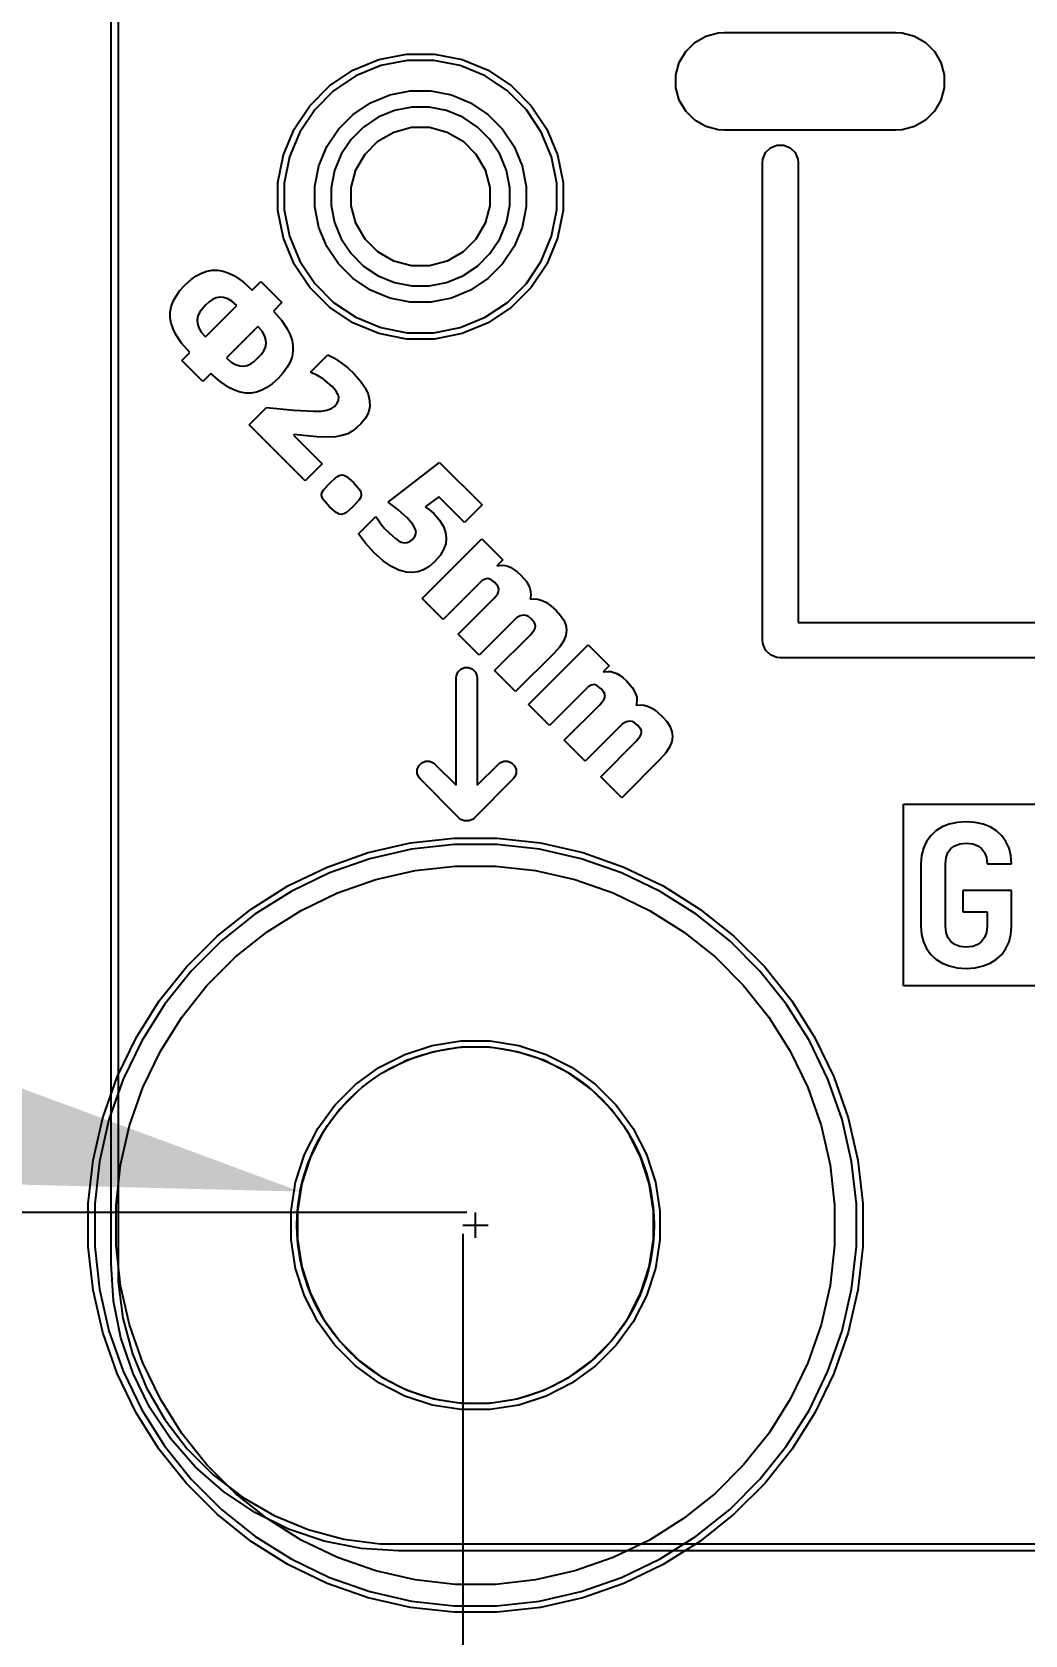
# Model space of a CAD drawing. Extents: x 76 to 193, y -170 to -23.
# Drawn here: x 131.37 to 138.48, y -160.9 to -149.43 of the extents above; entities that cross this region are included whole.
import ezdxf

# ---------------------------------------------------------------- set-up
doc = ezdxf.new("R2010")
doc.units = 0
doc.layers.get('0').update_dxf_attribs({"linetype": 'CONTINUOUS'})
doc.layers.get('Defpoints').update_dxf_attribs({"linetype": 'CONTINUOUS'})
doc.layers.add('BLACK', color=7, linetype='CONTINUOUS')
doc.dimstyles.get("Standard").update_dxf_attribs({"dimtxt": 3, "dimasz": 3, "dimexe": 0.18, "dimexo": 0.0625, "dimgap": 0.09, "dimtad": 0, "dimtih": 1, "dimtoh": 1, "dimzin": 0, "dimdsep": 46, "dimtxsty": 'Standard', "dimcen": 0.09, "dimclrd": 3, "dimclre": 3, "dimclrt": 3, "dimadec": 0, "dimazin": 0, "dimtfac": 1, "dimtofl": 0, "dimtmove": 0, "dimatfit": 3, "dimfxl": 1, "dimtolj": 1, "dimtzin": 0, "dimarcsym": 0})

# ---------------------------------------------------------------- blocks, each defined once
blk = doc.blocks.new('*D13')
at = {"color": 3, "linetype": 'Continuous', "lineweight": -2, "transparency": 16777216}
for p, q in [((127.401, -156.596), (130.347, -157.161)), ((134.458, -157.968), (134.638, -157.968)), ((134.548, -158.058), (134.548, -157.878))]:
    blk.add_line(p, q, dxfattribs=at)
at = {"color": 3, "linetype": 'Continuous', "transparency": 16777216}
blk.add_solid([(130.442, -156.67), (130.253, -157.652), (133.293, -157.727)], dxfattribs=at)
at = {"layer": 'Defpoints', "color": 0, "linetype": 'Continuous', "transparency": 16777216}
for p in [(133.293, -157.727), (135.803, -158.209)]:
    blk.add_point(p, dxfattribs=at)
at = {"color": 3, "linetype": 'Continuous', "transparency": 16777216, "insert": (121.311, -156.596), "char_height": 3, "attachment_point": 5}
blk.add_mtext('\\A1;∅2.55', dxfattribs=at)
blk = doc.blocks.new('*D14')
at = {"color": 3, "linetype": 'Continuous', "lineweight": -2, "transparency": 16777216}
for p, q in [((162.31, -157.94), (162.31, -168.165)), ((134.458, -158.03), (134.458, -168.165)), ((137.458, -167.985), (142.294, -167.985)), ((159.31, -167.985), (154.474, -167.985))]:
    blk.add_line(p, q, dxfattribs=at)
at = {"color": 3, "linetype": 'Continuous', "transparency": 16777216}
for points in [[(137.458, -167.485), (137.458, -168.485), (134.458, -167.985)], [(159.31, -167.485), (159.31, -168.485), (162.31, -167.985)]]:
    blk.add_solid(points, dxfattribs=at)
at = {"layer": 'Defpoints', "color": 0, "linetype": 'Continuous', "transparency": 16777216}
for p in [(134.458, -157.968), (162.31, -157.878), (162.31, -167.985)]:
    blk.add_point(p, dxfattribs=at)
at = {"color": 3, "linetype": 'Continuous', "transparency": 16777216, "insert": (148.384, -167.985), "char_height": 3, "attachment_point": 5}
blk.add_mtext('\\A1;27.85', dxfattribs=at)
blk = doc.blocks.new('*D15')
at = {"color": 3, "linetype": 'Continuous', "lineweight": -2, "transparency": 16777216}
for p, q in [((134.414, -52.406), (82.008, -52.406)), ((82.188, -55.406), (82.188, -103.552)), ((82.188, -154.878), (82.188, -106.732)), ((134.486, -157.878), (82.008, -157.878))]:
    blk.add_line(p, q, dxfattribs=at)
at = {"color": 3, "linetype": 'Continuous', "transparency": 16777216}
for points in [[(81.688, -55.406), (82.688, -55.406), (82.188, -52.406)], [(81.688, -154.878), (82.688, -154.878), (82.188, -157.878)]]:
    blk.add_solid(points, dxfattribs=at)
at = {"layer": 'Defpoints', "color": 0, "linetype": 'Continuous', "transparency": 16777216}
for p in [(82.188, -52.406), (134.476, -52.406), (134.548, -157.878)]:
    blk.add_point(p, dxfattribs=at)
at = {"color": 3, "linetype": 'Continuous', "transparency": 16777216, "insert": (82.188, -105.142), "char_height": 3, "attachment_point": 5}
blk.add_mtext('\\A1;105.47', dxfattribs=at)

msp = doc.modelspace()

# ---------------------------------------------------------------- linework, layer by layer
at = {"linetype": 'Continuous'}
msp.add_circle((134.548001, -157.96797), 1.277437, dxfattribs=at)
at = {"layer": 'BLACK', "linetype": 'Continuous'}
for p, q in [((131.9407, -158.241999), (131.9407, -51.77095)), ((131.9907, -51.77095), (131.9907, -158.241999)), ((136.116433, -149.502896), (136.195561, -149.457212)), ((136.116433, -149.502896), (136.195561, -149.457212)), ((136.195561, -149.457212), (136.283816, -149.433564)), ((136.195561, -149.457212), (136.283816, -149.433564)), ((136.283816, -149.433564), (136.3295, -149.43057)), ((136.283816, -149.433564), (136.3295, -149.43057)), ((136.3295, -149.43057), (137.5545, -149.43057)), ((136.3295, -149.43057), (137.5545, -149.43057)), ((137.5545, -149.43057), (137.600184, -149.433564)), ((137.5545, -149.43057), (137.600184, -149.433564)), ((137.600184, -149.433564), (137.688439, -149.457212)), ((137.600184, -149.433564), (137.688439, -149.457212)), ((137.688439, -149.457212), (137.767567, -149.502896)), ((137.688439, -149.457212), (137.767567, -149.502896)), ((133.856958, -149.624706), (134.054032, -149.585506)), ((134.054032, -149.585506), (134.254968, -149.585506)), ((134.254968, -149.585506), (134.452042, -149.624706)), ((136.006142, -149.646631), (136.051826, -149.567503)), ((136.006142, -149.646631), (136.051826, -149.567503)), ((136.051826, -149.567503), (136.116433, -149.502896)), ((136.051826, -149.567503), (136.116433, -149.502896)), ((137.767567, -149.502896), (137.832174, -149.567503)), ((137.767567, -149.502896), (137.832174, -149.567503)), ((137.832174, -149.567503), (137.877858, -149.646631)), ((137.832174, -149.567503), (137.877858, -149.646631)), ((133.504247, -149.813234), (133.671318, -149.701601)), ((133.671318, -149.701601), (133.856958, -149.624706)), ((133.870103, -149.668038), (133.692664, -149.741536)), ((134.058471, -149.63057), (133.870103, -149.668038)), ((134.250529, -149.63057), (134.058471, -149.63057)), ((134.438897, -149.668038), (134.250529, -149.63057)), ((134.616336, -149.741536), (134.438897, -149.668038)), ((134.452042, -149.624706), (134.637682, -149.701601)), ((134.637682, -149.701601), (134.804753, -149.813234)), ((135.982494, -149.734886), (136.006142, -149.646631)), ((135.982494, -149.734886), (136.006142, -149.646631)), ((137.877858, -149.646631), (137.901506, -149.734886)), ((137.877858, -149.646631), (137.901506, -149.734886)), ((133.362164, -149.955317), (133.504247, -149.813234)), ((133.692664, -149.741536), (133.532973, -149.848238)), ((134.776027, -149.848238), (134.616336, -149.741536)), ((134.804753, -149.813234), (134.946836, -149.955317)), ((135.982494, -149.826254), (135.982494, -149.734886)), ((135.982494, -149.826254), (135.982494, -149.734886)), ((136.006142, -149.914509), (135.982494, -149.826254)), ((136.006142, -149.914509), (135.982494, -149.826254)), ((137.901506, -149.826254), (137.877858, -149.914509)), ((137.901506, -149.826254), (137.877858, -149.914509)), ((137.901506, -149.734886), (137.901506, -149.826254)), ((137.901506, -149.734886), (137.901506, -149.826254)), ((133.532973, -149.848238), (133.397168, -149.984043)), ((133.672361, -150.018082), (133.796238, -149.93531)), ((133.796238, -149.93531), (133.933884, -149.878295)), ((133.933884, -149.878295), (134.080007, -149.84923)), ((134.080007, -149.84923), (134.228993, -149.84923)), ((134.228993, -149.84923), (134.375116, -149.878295)), ((134.375116, -149.878295), (134.512762, -149.93531)), ((134.512762, -149.93531), (134.636639, -150.018082)), ((134.911832, -149.984043), (134.776027, -149.848238)), ((136.051826, -149.993637), (136.006142, -149.914509)), ((136.051826, -149.993637), (136.006142, -149.914509)), ((137.877858, -149.914509), (137.832174, -149.993637)), ((137.877858, -149.914509), (137.832174, -149.993637)), ((133.250531, -150.122388), (133.362164, -149.955317)), ((133.397168, -149.984043), (133.290466, -150.143734)), ((133.567012, -150.123431), (133.672361, -150.018082)), ((133.851346, -150.038409), (133.746524, -150.108449)), ((133.967819, -149.990165), (133.851346, -150.038409)), ((134.091465, -149.96557), (133.967819, -149.990165)), ((134.217535, -149.96557), (134.091465, -149.96557)), ((134.341181, -149.990165), (134.217535, -149.96557)), ((134.457654, -150.038409), (134.341181, -149.990165)), ((134.562476, -150.108449), (134.457654, -150.038409)), ((134.636639, -150.018082), (134.741988, -150.123431)), ((135.018534, -150.143734), (134.911832, -149.984043)), ((134.946836, -149.955317), (135.058469, -150.122388)), ((136.116433, -150.058244), (136.051826, -149.993637)), ((136.116433, -150.058244), (136.051826, -149.993637)), ((136.195561, -150.103928), (136.116433, -150.058244)), ((136.195561, -150.103928), (136.116433, -150.058244)), ((137.767567, -150.058244), (137.688439, -150.103928)), ((137.767567, -150.058244), (137.688439, -150.103928)), ((137.832174, -149.993637), (137.767567, -150.058244)), ((137.832174, -149.993637), (137.767567, -150.058244)), ((133.173636, -150.308028), (133.250531, -150.122388)), ((133.290466, -150.143734), (133.216968, -150.321173)), ((133.48424, -150.247308), (133.567012, -150.123431)), ((133.746524, -150.108449), (133.657379, -150.197594)), ((133.850119, -150.208893), (133.963158, -150.14363)), ((133.963158, -150.14363), (134.089237, -150.109848)), ((134.089237, -150.109848), (134.219763, -150.109848)), ((134.219763, -150.109848), (134.345842, -150.14363)), ((134.345842, -150.14363), (134.458881, -150.208893)), ((134.651621, -150.197594), (134.562476, -150.108449)), ((134.741988, -150.123431), (134.82476, -150.247308)), ((135.092032, -150.321173), (135.018534, -150.143734)), ((135.058469, -150.122388), (135.135364, -150.308028)), ((136.283816, -150.127576), (136.195561, -150.103928)), ((136.283816, -150.127576), (136.195561, -150.103928)), ((136.3295, -150.13057), (136.283816, -150.127576)), ((136.3295, -150.13057), (136.283816, -150.127576)), ((137.5545, -150.13057), (136.3295, -150.13057)), ((137.5545, -150.13057), (136.3295, -150.13057)), ((137.600184, -150.127576), (137.5545, -150.13057)), ((137.600184, -150.127576), (137.5545, -150.13057)), ((137.688439, -150.103928), (137.600184, -150.127576)), ((137.688439, -150.103928), (137.600184, -150.127576)), ((133.427225, -150.384954), (133.48424, -150.247308)), ((133.657379, -150.197594), (133.587339, -150.302416)), ((133.757823, -150.301189), (133.850119, -150.208893)), ((134.458881, -150.208893), (134.551177, -150.301189)), ((134.721661, -150.302416), (134.651621, -150.197594)), ((134.82476, -150.247308), (134.881775, -150.384954)), ((136.623903, -150.291013), (136.658943, -150.255973)), ((136.658943, -150.255973), (136.704724, -150.23701)), ((136.704724, -150.23701), (136.754276, -150.23701)), ((136.754276, -150.23701), (136.800057, -150.255973)), ((136.800057, -150.255973), (136.835097, -150.291013)), ((133.134436, -150.505102), (133.173636, -150.308028)), ((133.216968, -150.321173), (133.1795, -150.509541)), ((133.39816, -150.531077), (133.427225, -150.384954)), ((133.587339, -150.302416), (133.539095, -150.418889)), ((133.69256, -150.414228), (133.757823, -150.301189)), ((134.551177, -150.301189), (134.61644, -150.414228)), ((134.769905, -150.418889), (134.721661, -150.302416)), ((134.881775, -150.384954), (134.91084, -150.531077)), ((135.1295, -150.509541), (135.092032, -150.321173)), ((135.135364, -150.308028), (135.174564, -150.505102)), ((136.6025, -150.36157), (136.60494, -150.336794)), ((136.6025, -153.78057), (136.6025, -150.36157)), ((136.60494, -150.336794), (136.623903, -150.291013)), ((136.835097, -150.291013), (136.85406, -150.336794)), ((136.85406, -150.336794), (136.8565, -150.36157)), ((136.8565, -150.36157), (136.8565, -153.65357)), ((133.134436, -150.509541), (133.134436, -150.505102)), ((133.134436, -150.706038), (133.134436, -150.509541)), ((133.1795, -150.509541), (133.1795, -150.701599)), ((133.539095, -150.418889), (133.5145, -150.542535)), ((133.658778, -150.540307), (133.69256, -150.414228)), ((134.61644, -150.414228), (134.650222, -150.540307)), ((134.7945, -150.542535), (134.769905, -150.418889)), ((135.1295, -150.701599), (135.1295, -150.509541)), ((135.174564, -150.505102), (135.174564, -150.706038)), ((133.39816, -150.542535), (133.39816, -150.531077)), ((133.39816, -150.680063), (133.39816, -150.542535)), ((133.5145, -150.542535), (133.5145, -150.668605)), ((133.658778, -150.670833), (133.658778, -150.540307)), ((134.650222, -150.540307), (134.650222, -150.670833)), ((134.7945, -150.668605), (134.7945, -150.542535)), ((134.91084, -150.531077), (134.91084, -150.680063)), ((133.173636, -150.903112), (133.134436, -150.706038)), ((133.1795, -150.701599), (133.216968, -150.889967)), ((133.427225, -150.826186), (133.39816, -150.680063)), ((133.5145, -150.668605), (133.539095, -150.792251)), ((133.69256, -150.796912), (133.658778, -150.670833)), ((134.650222, -150.670833), (134.61644, -150.796912)), ((134.769905, -150.792251), (134.7945, -150.668605)), ((134.91084, -150.680063), (134.881775, -150.826186)), ((135.092032, -150.889967), (135.1295, -150.701599)), ((135.174564, -150.706038), (135.135364, -150.903112)), ((133.48424, -150.963832), (133.427225, -150.826186)), ((133.539095, -150.792251), (133.587339, -150.908724)), ((133.757823, -150.909951), (133.69256, -150.796912)), ((134.61644, -150.796912), (134.551177, -150.909951)), ((134.721661, -150.908724), (134.769905, -150.792251)), ((134.881775, -150.826186), (134.82476, -150.963832)), ((133.250531, -151.088752), (133.173636, -150.903112)), ((133.216968, -150.889967), (133.290466, -151.067406)), ((133.567012, -151.087709), (133.48424, -150.963832)), ((133.587339, -150.908724), (133.657379, -151.013546)), ((133.850119, -151.002247), (133.757823, -150.909951)), ((134.551177, -150.909951), (134.458881, -151.002247)), ((134.651621, -151.013546), (134.721661, -150.908724)), ((134.82476, -150.963832), (134.741988, -151.087709)), ((135.018534, -151.067406), (135.092032, -150.889967)), ((135.135364, -150.903112), (135.058469, -151.088752)), ((133.362164, -151.255823), (133.250531, -151.088752)), ((133.290466, -151.067406), (133.397168, -151.227097)), ((133.672361, -151.193058), (133.567012, -151.087709)), ((133.657379, -151.013546), (133.746524, -151.102691)), ((133.963158, -151.06751), (133.850119, -151.002247)), ((134.089237, -151.101292), (133.963158, -151.06751)), ((134.345842, -151.06751), (134.219763, -151.101292)), ((134.458881, -151.002247), (134.345842, -151.06751)), ((134.562476, -151.102691), (134.651621, -151.013546)), ((134.741988, -151.087709), (134.636639, -151.193058)), ((134.911832, -151.227097), (135.018534, -151.067406)), ((135.058469, -151.088752), (134.946836, -151.255823)), ((132.47069, -151.237434), (132.511683, -151.200402)), ((132.511683, -151.200402), (132.550315, -151.172865)), ((132.550315, -151.172865), (132.586956, -151.153499)), ((132.586956, -151.153499), (132.625895, -151.139954)), ((132.625895, -151.139954), (132.664527, -151.133301)), ((132.664527, -151.133301), (132.70336, -151.133258)), ((132.70336, -151.133258), (132.741815, -151.139645)), ((132.741815, -151.139645), (132.781846, -151.152827)), ((132.781846, -151.152827), (132.823943, -151.173567)), ((132.823943, -151.173567), (132.884318, -151.214717)), ((133.796238, -151.27583), (133.672361, -151.193058)), ((133.746524, -151.102691), (133.851346, -151.172731)), ((133.851346, -151.172731), (133.967819, -151.220975)), ((134.219763, -151.101292), (134.089237, -151.101292)), ((134.341181, -151.220975), (134.457654, -151.172731)), ((134.457654, -151.172731), (134.562476, -151.102691)), ((134.636639, -151.193058), (134.512762, -151.27583)), ((132.385132, -151.355323), (132.405016, -151.318158)), ((132.405016, -151.318158), (132.433098, -151.278983)), ((132.433098, -151.278983), (132.47069, -151.237434)), ((132.884318, -151.214717), (132.95102, -151.274393)), ((132.95102, -151.274393), (133.012918, -151.212495)), ((133.012918, -151.212495), (133.163241, -151.362818)), ((133.504247, -151.397906), (133.362164, -151.255823)), ((133.397168, -151.227097), (133.532973, -151.362902)), ((133.933884, -151.332845), (133.796238, -151.27583)), ((133.967819, -151.220975), (134.091465, -151.24557)), ((134.091465, -151.24557), (134.217535, -151.24557)), ((134.217535, -151.24557), (134.341181, -151.220975)), ((134.512762, -151.27583), (134.375116, -151.332845)), ((134.776027, -151.362902), (134.911832, -151.227097)), ((134.946836, -151.255823), (134.804753, -151.397906)), ((132.364096, -151.472521), (132.364218, -151.433706)), ((132.364218, -151.433706), (132.371113, -151.394817)), ((132.371113, -151.394817), (132.385132, -151.355323)), ((132.591985, -151.410463), (132.573899, -151.435493)), ((132.617007, -151.382921), (132.591985, -151.410463)), ((132.615003, -151.610409), (132.840488, -151.384924)), ((132.64226, -151.360149), (132.617007, -151.382921)), ((132.666332, -151.343061), (132.64226, -151.360149)), ((132.691819, -151.331129), (132.666332, -151.343061)), ((132.717971, -151.326101), (132.691819, -151.331129)), ((132.745051, -151.327903), (132.717971, -151.326101)), ((132.775343, -151.337327), (132.745051, -151.327903)), ((132.805172, -151.354463), (132.775343, -151.337327)), ((132.840488, -151.384924), (132.805172, -151.354463)), ((133.163241, -151.362818), (133.101343, -151.424716)), ((133.101343, -151.424716), (133.160397, -151.49099)), ((133.671318, -151.509539), (133.504247, -151.397906)), ((133.532973, -151.362902), (133.692664, -151.469604)), ((134.080007, -151.36191), (133.933884, -151.332845)), ((134.228993, -151.36191), (134.080007, -151.36191)), ((134.375116, -151.332845), (134.228993, -151.36191)), ((134.616336, -151.469604), (134.776027, -151.362902)), ((134.804753, -151.397906), (134.637682, -151.509539)), ((132.366637, -151.487892), (132.364096, -151.472521)), ((132.370454, -151.510979), (132.366637, -151.487892)), ((132.383511, -151.551138), (132.370454, -151.510979)), ((132.561356, -151.46167), (132.55618, -151.487892)), ((132.55618, -151.487892), (132.557973, -151.514978)), ((132.557973, -151.514978), (132.567371, -151.545299)), ((132.573899, -151.435493), (132.561356, -151.46167)), ((132.567371, -151.545299), (132.584531, -151.5751)), ((132.990811, -151.535248), (132.765327, -151.760732)), ((133.021, -151.570043), (132.990811, -151.535248)), ((133.160397, -151.49099), (133.201305, -151.551758)), ((133.856958, -151.586434), (133.671318, -151.509539)), ((133.692664, -151.469604), (133.870103, -151.543102)), ((133.870103, -151.543102), (134.058471, -151.58057)), ((134.250529, -151.58057), (134.438897, -151.543102)), ((134.438897, -151.543102), (134.616336, -151.469604)), ((134.637682, -151.509539), (134.452042, -151.586434)), ((132.404026, -151.593484), (132.383511, -151.551138)), ((132.444914, -151.654158), (132.404026, -151.593484)), ((132.504472, -151.720941), (132.444914, -151.654158)), ((132.584531, -151.5751), (132.615003, -151.610409)), ((133.038789, -151.600012), (133.021, -151.570043)), ((133.048817, -151.630493), (133.038789, -151.600012)), ((133.045099, -151.683353), (133.050533, -151.657351)), ((133.050533, -151.657351), (133.048817, -151.630493)), ((133.201305, -151.551758), (133.22197, -151.594199)), ((133.22197, -151.594199), (133.235243, -151.63457)), ((133.235243, -151.63457), (133.241856, -151.673343)), ((134.054032, -151.625634), (133.856958, -151.586434)), ((134.254968, -151.625634), (134.054032, -151.625634)), ((134.058471, -151.58057), (134.250529, -151.58057)), ((134.452042, -151.586434), (134.254968, -151.625634)), ((132.446995, -151.778417), (132.46468, -151.760732)), ((132.597318, -151.92874), (132.446995, -151.778417)), ((132.46468, -151.760732), (132.504472, -151.720941)), ((132.765327, -151.760732), (132.800198, -151.790797)), ((132.96383, -151.785213), (132.989222, -151.762321)), ((132.989222, -151.762321), (133.014273, -151.734734)), ((133.014273, -151.734734), (133.032399, -151.709611)), ((133.032399, -151.709611), (133.045099, -151.683353)), ((133.235128, -151.751427), (133.220993, -151.790714)), ((133.241976, -151.712489), (133.235128, -151.751427)), ((133.241856, -151.673343), (133.241976, -151.712489)), ((133.368104, -151.861489), (133.491658, -151.737935)), ((133.491658, -151.737935), (133.537971, -151.762265)), ((133.537971, -151.762265), (133.586957, -151.794893)), ((132.654795, -151.871264), (132.597318, -151.92874)), ((132.721062, -151.930328), (132.654795, -151.871264)), ((132.800198, -151.790797), (132.830471, -151.80833)), ((132.830471, -151.80833), (132.861289, -151.818056)), ((132.861289, -151.818056), (132.888189, -151.819694)), ((132.888189, -151.819694), (132.914146, -151.814393)), ((132.914146, -151.814393), (132.939656, -151.802354)), ((132.939656, -151.802354), (132.96383, -151.785213)), ((133.172751, -151.86672), (133.135124, -151.908223)), ((133.200941, -151.827671), (133.172751, -151.86672)), ((133.220993, -151.790714), (133.200941, -151.827671)), ((133.418008, -151.886594), (133.368104, -151.861489)), ((133.457289, -151.91109), (133.418008, -151.886594)), ((133.586957, -151.794893), (133.634038, -151.832408)), ((133.634038, -151.832408), (133.678975, -151.874131)), ((133.678975, -151.874131), (133.72561, -151.926579)), ((132.781803, -151.971261), (132.721062, -151.930328)), ((132.824263, -151.991912), (132.781803, -151.971261)), ((132.864635, -152.005185), (132.824263, -151.991912)), ((132.903388, -152.011812), (132.864635, -152.005185)), ((132.981117, -152.005558), (132.942561, -152.012047)), ((133.019584, -151.992123), (132.981117, -152.005558)), ((133.055759, -151.972825), (133.019584, -151.992123)), ((133.094143, -151.945313), (133.055759, -151.972825)), ((133.135124, -151.908223), (133.094143, -151.945313)), ((133.492465, -151.937878), (133.457289, -151.91109)), ((133.521916, -151.964663), (133.492465, -151.937878)), ((133.551551, -151.998564), (133.521916, -151.964663)), ((133.566374, -152.02395), (133.551551, -151.998564)), ((133.72561, -151.926579), (133.75825, -151.975313)), ((133.75825, -151.975313), (133.779141, -152.021017)), ((132.942561, -152.012047), (132.903388, -152.011812)), ((132.928913, -152.24044), (133.053123, -152.11623)), ((133.053123, -152.11623), (133.24683, -152.13426)), ((133.483748, -152.134571), (133.517335, -152.123002)), ((133.517335, -152.123002), (133.539532, -152.107318)), ((133.539532, -152.107318), (133.558981, -152.083639)), ((133.558981, -152.083639), (133.568797, -152.062592)), ((133.571137, -152.043175), (133.566374, -152.02395)), ((133.568797, -152.062592), (133.571137, -152.043175)), ((133.779141, -152.021017), (133.789955, -152.064487)), ((133.791203, -152.109295), (133.781765, -152.151499)), ((133.789955, -152.064487), (133.791203, -152.109295)), ((133.24683, -152.13426), (133.388276, -152.141963)), ((133.388276, -152.141963), (133.444217, -152.140342)), ((133.444217, -152.140342), (133.483748, -152.134571)), ((133.728092, -152.232668), (133.696578, -152.261695)), ((133.761259, -152.192324), (133.728092, -152.232668)), ((133.781765, -152.151499), (133.761259, -152.192324)), ((133.329038, -152.640565), (132.928913, -152.24044)), ((133.249835, -152.308175), (133.245103, -152.312907)), ((133.245103, -152.312907), (133.450899, -152.518703)), ((133.318054, -152.316085), (133.249835, -152.308175)), ((133.413118, -152.32519), (133.318054, -152.316085)), ((133.482608, -152.327553), (133.413118, -152.32519)), ((133.545355, -152.324261), (133.482608, -152.327553)), ((133.592069, -152.316396), (133.545355, -152.324261)), ((133.633643, -152.302701), (133.592069, -152.316396)), ((133.666574, -152.284652), (133.633643, -152.302701)), ((133.696578, -152.261695), (133.666574, -152.284652)), ((133.450899, -152.518703), (133.329038, -152.640565)), ((133.923975, -152.793444), (134.290491, -152.507754)), ((134.290491, -152.507754), (134.594868, -152.81213)), ((133.462402, -152.702359), (133.504922, -152.655901)), ((133.504922, -152.655901), (133.551794, -152.612966)), ((133.551794, -152.612966), (133.571261, -152.601087)), ((133.571261, -152.601087), (133.58827, -152.597008)), ((133.58827, -152.597008), (133.605568, -152.599531)), ((133.605568, -152.599531), (133.62585, -152.609927)), ((133.62585, -152.609927), (133.675141, -152.652861)), ((133.675141, -152.652861), (133.71773, -152.701806)), ((133.446858, -152.73842), (133.450867, -152.721446)), ((133.449405, -152.755688), (133.446858, -152.73842)), ((133.459811, -152.775966), (133.449405, -152.755688)), ((133.450867, -152.721446), (133.462402, -152.702359)), ((133.502711, -152.825291), (133.459811, -152.775966)), ((133.71545, -152.776622), (133.67293, -152.823909)), ((133.72693, -152.756827), (133.71545, -152.776622)), ((133.71773, -152.701806), (133.727899, -152.721788)), ((133.730648, -152.739387), (133.72693, -152.756827)), ((133.727899, -152.721788), (133.730648, -152.739387)), ((133.993265, -152.846223), (133.923975, -152.793444)), ((134.285828, -152.755103), (134.188837, -152.825152)), ((134.468862, -152.938137), (134.285828, -152.755103)), ((133.55169, -152.867845), (133.502711, -152.825291)), ((133.571668, -152.878026), (133.55169, -152.867845)), ((133.589237, -152.880798), (133.571668, -152.878026)), ((133.606642, -152.877152), (133.589237, -152.880798)), ((133.626058, -152.866015), (133.606642, -152.877152)), ((133.67293, -152.823909), (133.626058, -152.866015)), ((133.709647, -153.020414), (133.835722, -152.894338)), ((133.835722, -152.894338), (133.856378, -152.926807)), ((134.05872, -152.904563), (133.993265, -152.846223)), ((134.099897, -152.952303), (134.05872, -152.904563)), ((134.188837, -152.825152), (134.219682, -152.847362)), ((134.219682, -152.847362), (134.249007, -152.87427)), ((134.249007, -152.87427), (134.291093, -152.922656)), ((134.291093, -152.922656), (134.318553, -152.967406)), ((134.594868, -152.81213), (134.468862, -152.938137)), ((133.759974, -153.086629), (133.709647, -153.020414)), ((133.856378, -152.926807), (133.876377, -152.955994)), ((133.876377, -152.955994), (133.900038, -152.983869)), ((133.900038, -152.983869), (133.931747, -153.015578)), ((133.931747, -153.015578), (133.974543, -153.053677)), ((134.096715, -153.059998), (134.116103, -153.034392)), ((134.119478, -152.988049), (134.099897, -152.952303)), ((134.116103, -153.034392), (134.122921, -153.011032)), ((134.122921, -153.011032), (134.119478, -152.988049)), ((134.318553, -152.967406), (134.333971, -153.009391)), ((134.333971, -153.009391), (134.339056, -153.049635)), ((133.823771, -153.155193), (133.759974, -153.086629)), ((133.887219, -153.212019), (133.823771, -153.155193)), ((133.974543, -153.053677), (133.996337, -153.068403)), ((133.996337, -153.068403), (134.016822, -153.077994)), ((134.016822, -153.077994), (134.037765, -153.082861)), ((134.037765, -153.082861), (134.057822, -153.082173)), ((134.057822, -153.082173), (134.076933, -153.07531)), ((134.076933, -153.07531), (134.096715, -153.059998)), ((134.167421, -153.481158), (134.594073, -153.054506)), ((134.319984, -153.131481), (134.29399, -153.17479)), ((134.334529, -153.090081), (134.319984, -153.131481)), ((134.339056, -153.049635), (134.334529, -153.090081)), ((134.594073, -153.054506), (134.744397, -153.204829)), ((133.94582, -153.252302), (133.887219, -153.212019)), ((134.00038, -153.278689), (133.94582, -153.252302)), ((134.214581, -153.254704), (134.175124, -153.27785)), ((134.254258, -153.220787), (134.214581, -153.254704)), ((134.29399, -153.17479), (134.254258, -153.220787)), ((134.744397, -153.204829), (134.700978, -153.248247)), ((134.700978, -153.248247), (134.738904, -153.244378)), ((134.738904, -153.244378), (134.758462, -153.246282)), ((134.758462, -153.246282), (134.77911, -153.251632)), ((134.77911, -153.251632), (134.799728, -153.260312)), ((134.799728, -153.260312), (134.822805, -153.273635)), ((134.051812, -153.29322), (134.00038, -153.278689)), ((134.094536, -153.296724), (134.051812, -153.29322)), ((134.135352, -153.291612), (134.094536, -153.296724)), ((134.175124, -153.27785), (134.135352, -153.291612)), ((134.595144, -153.354081), (134.317744, -153.631481)), ((134.616286, -153.343159), (134.595144, -153.354081)), ((134.636663, -153.339505), (134.616286, -153.343159)), ((134.657399, -153.345266), (134.636663, -153.339505)), ((134.68692, -153.368416), (134.657399, -153.345266)), ((134.707092, -153.393354), (134.68692, -153.368416)), ((134.822805, -153.273635), (134.84565, -153.29058)), ((134.84565, -153.29058), (134.871957, -153.314704)), ((134.871957, -153.314704), (134.91202, -153.361638)), ((134.91202, -153.361638), (134.934269, -153.401955)), ((134.317744, -153.631481), (134.167421, -153.481158)), ((134.423855, -153.737592), (134.678319, -153.483127)), ((134.678319, -153.483127), (134.696122, -153.463333)), ((134.696122, -153.463333), (134.706747, -153.447584)), ((134.706747, -153.447584), (134.713341, -153.43185)), ((134.712892, -153.405996), (134.707092, -153.393354)), ((134.715037, -153.418708), (134.712892, -153.405996)), ((134.713341, -153.43185), (134.715037, -153.418708)), ((134.934269, -153.401955), (134.942051, -153.429799)), ((134.943449, -153.458014), (134.938414, -153.487272)), ((134.938414, -153.487272), (134.965986, -153.483855)), ((134.942051, -153.429799), (134.943449, -153.458014)), ((134.965986, -153.483855), (134.99495, -153.48662)), ((134.99495, -153.48662), (135.026011, -153.496114)), ((135.026011, -153.496114), (135.055249, -153.511024)), ((134.868584, -153.60591), (134.841284, -153.620808)), ((134.893027, -153.600636), (134.868584, -153.60591)), ((134.908611, -153.602825), (134.893027, -153.600636)), ((134.926787, -153.611841), (134.908611, -153.602825)), ((134.948707, -153.630203), (134.926787, -153.611841)), ((135.055249, -153.511024), (135.088054, -153.534304)), ((135.088054, -153.534304), (135.125075, -153.567822)), ((135.125075, -153.567822), (135.156702, -153.603614)), ((135.156702, -153.603614), (135.179201, -153.637768)), ((134.841284, -153.620808), (134.574178, -153.887915)), ((134.939174, -153.743982), (134.967981, -153.708819)), ((134.969605, -153.655867), (134.948707, -153.630203)), ((134.967981, -153.708819), (134.975022, -153.69347)), ((134.975286, -153.668424), (134.969605, -153.655867)), ((134.975022, -153.69347), (134.9771, -153.680771)), ((134.9771, -153.680771), (134.975286, -153.668424)), ((135.179201, -153.637768), (135.193926, -153.673759)), ((135.193926, -153.673759), (135.198924, -153.709786)), ((135.198924, -153.709786), (135.194058, -153.746441)), ((136.8565, -153.65357), (140.1485, -153.65357)), ((134.574178, -153.887915), (134.423855, -153.737592)), ((134.684709, -153.998446), (134.939174, -153.743982)), ((134.926774, -154.240511), (135.353426, -153.813858)), ((135.151186, -153.82743), (135.109807, -153.873995)), ((135.177474, -153.787331), (135.151186, -153.82743)), ((135.194058, -153.746441), (135.177474, -153.787331)), ((135.353426, -153.813858), (135.503749, -153.964182)), ((136.60494, -153.805346), (136.6025, -153.78057)), ((136.623903, -153.851127), (136.60494, -153.805346)), ((135.109807, -153.873995), (134.835033, -154.148769)), ((136.658943, -153.886167), (136.623903, -153.851127)), ((136.704724, -153.90513), (136.658943, -153.886167)), ((136.7295, -153.90757), (136.704724, -153.90513)), ((140.1485, -153.90757), (136.7295, -153.90757)), ((134.4095, -154.05057), (134.410941, -154.035938)), ((134.4095, -154.819504), (134.4095, -154.05057)), ((134.410941, -154.035938), (134.42214, -154.008902)), ((134.42214, -154.008902), (134.442832, -153.98821)), ((134.442832, -153.98821), (134.469868, -153.977011)), ((134.469868, -153.977011), (134.499132, -153.977011)), ((134.499132, -153.977011), (134.526168, -153.98821)), ((134.526168, -153.98821), (134.54686, -154.008902)), ((134.54686, -154.008902), (134.558059, -154.035938)), ((134.558059, -154.035938), (134.5595, -154.05057)), ((134.5595, -154.05057), (134.5595, -154.819504)), ((134.835033, -154.148769), (134.684709, -153.998446)), ((135.503749, -153.964182), (135.460331, -154.0076)), ((135.460331, -154.0076), (135.498257, -154.003731)), ((135.498257, -154.003731), (135.517815, -154.005634)), ((135.517815, -154.005634), (135.538463, -154.010985)), ((135.538463, -154.010985), (135.559081, -154.019665)), ((135.559081, -154.019665), (135.582158, -154.032988)), ((135.582158, -154.032988), (135.605003, -154.049932)), ((135.605003, -154.049932), (135.63131, -154.074057)), ((135.354497, -154.113434), (135.077097, -154.390834)), ((135.375638, -154.102512), (135.354497, -154.113434)), ((135.396015, -154.098858), (135.375638, -154.102512)), ((135.416752, -154.104619), (135.396015, -154.098858)), ((135.446273, -154.127768), (135.416752, -154.104619)), ((135.466445, -154.152707), (135.446273, -154.127768)), ((135.472244, -154.165349), (135.466445, -154.152707)), ((135.474389, -154.17806), (135.472244, -154.165349)), ((135.472694, -154.191203), (135.474389, -154.17806)), ((135.63131, -154.074057), (135.671373, -154.12099)), ((135.671373, -154.12099), (135.693622, -154.161308)), ((135.693622, -154.161308), (135.701403, -154.189152)), ((135.077097, -154.390834), (134.926774, -154.240511)), ((135.183207, -154.496944), (135.437672, -154.24248)), ((135.437672, -154.24248), (135.455475, -154.222685)), ((135.455475, -154.222685), (135.466099, -154.206937)), ((135.466099, -154.206937), (135.472694, -154.191203)), ((135.702802, -154.217367), (135.697767, -154.246625)), ((135.697767, -154.246625), (135.725339, -154.243208)), ((135.701403, -154.189152), (135.702802, -154.217367)), ((135.725339, -154.243208), (135.754303, -154.245973)), ((135.754303, -154.245973), (135.785363, -154.255467)), ((135.785363, -154.255467), (135.814602, -154.270377)), ((135.814602, -154.270377), (135.847406, -154.293657)), ((135.847406, -154.293657), (135.884427, -154.327175)), ((135.600637, -154.380161), (135.33353, -154.647267)), ((135.627937, -154.365263), (135.600637, -154.380161)), ((135.65238, -154.359989), (135.627937, -154.365263)), ((135.667964, -154.362178), (135.65238, -154.359989)), ((135.68614, -154.371193), (135.667964, -154.362178)), ((135.70806, -154.389556), (135.68614, -154.371193)), ((135.728958, -154.41522), (135.70806, -154.389556)), ((135.734639, -154.427776), (135.728958, -154.41522)), ((135.884427, -154.327175), (135.916055, -154.362966)), ((135.916055, -154.362966), (135.938553, -154.39712)), ((135.938553, -154.39712), (135.953278, -154.433111)), ((135.33353, -154.647267), (135.183207, -154.496944)), ((135.444062, -154.757799), (135.698527, -154.503334)), ((135.698527, -154.503334), (135.727334, -154.468172)), ((135.727334, -154.468172), (135.734375, -154.452823)), ((135.734375, -154.452823), (135.736453, -154.440124)), ((135.736453, -154.440124), (135.734639, -154.427776)), ((135.95341, -154.505794), (135.936826, -154.546684)), ((135.953278, -154.433111), (135.958276, -154.469139)), ((135.958276, -154.469139), (135.95341, -154.505794)), ((134.162832, -154.65821), (134.189869, -154.647011)), ((134.189869, -154.647011), (134.219131, -154.647011)), ((134.219131, -154.647011), (134.246168, -154.65821)), ((134.722832, -154.658209), (134.749869, -154.647011)), ((134.749869, -154.647011), (134.779132, -154.647011)), ((134.779132, -154.647011), (134.806168, -154.658209)), ((135.86916, -154.633347), (135.594385, -154.908122)), ((135.910538, -154.586783), (135.86916, -154.633347)), ((135.936826, -154.546684), (135.910538, -154.586783)), ((134.130941, -154.705939), (134.14214, -154.678902)), ((134.130941, -154.735201), (134.130941, -154.705939)), ((134.14214, -154.762238), (134.130941, -154.735201)), ((134.14214, -154.678902), (134.162832, -154.65821)), ((134.246168, -154.65821), (134.257533, -154.667537)), ((134.257533, -154.667537), (134.4095, -154.819504)), ((134.5595, -154.819504), (134.711467, -154.667537)), ((134.711467, -154.667537), (134.722832, -154.658209)), ((134.806168, -154.658209), (134.826861, -154.678902)), ((134.826861, -154.678902), (134.838059, -154.705938)), ((134.838059, -154.735201), (134.826861, -154.762238)), ((134.838059, -154.705938), (134.838059, -154.735201)), ((135.594385, -154.908122), (135.444062, -154.757799)), ((134.151467, -154.773603), (134.14214, -154.762238)), ((134.431467, -155.053603), (134.151467, -154.773603)), ((134.817533, -154.773603), (134.537533, -155.053603)), ((134.826861, -154.762238), (134.817533, -154.773603)), ((137.61025, -156.254552), (137.61025, -154.955285)), ((137.61025, -154.955285), (141.036811, -154.955285)), ((134.442832, -155.062931), (134.431467, -155.053603)), ((134.461949, -155.070849), (134.442832, -155.062931)), ((134.469868, -155.074129), (134.461949, -155.070849)), ((134.469869, -155.074129), (134.469868, -155.074129)), ((134.499131, -155.074129), (134.469869, -155.074129)), ((134.499132, -155.074129), (134.499131, -155.074129)), ((134.526168, -155.062931), (134.499132, -155.074129)), ((134.526173, -155.062925), (134.526168, -155.062931)), ((134.537533, -155.053603), (134.526173, -155.062925)), ((137.937483, -155.09727), (137.887718, -155.117349)), ((137.994404, -155.084697), (137.937483, -155.09727)), ((138.059787, -155.080285), (137.994404, -155.084697)), ((138.12422, -155.084676), (138.059787, -155.080285)), ((138.1807, -155.097229), (138.12422, -155.084676)), ((138.230452, -155.117349), (138.1807, -155.097229)), ((134.083171, -155.232178), (134.392406, -155.197336)), ((134.392406, -155.197336), (134.703596, -155.197336)), ((134.703596, -155.197336), (135.012831, -155.232178)), ((137.805252, -155.180588), (137.775122, -155.222312)), ((137.842521, -155.145765), (137.805252, -155.180588)), ((137.887718, -155.117349), (137.842521, -155.145765)), ((138.275731, -155.145743), (138.230452, -155.117349)), ((138.313253, -155.180567), (138.275731, -155.145743)), ((138.343781, -155.222312), (138.313253, -155.180567)), ((133.486054, -155.404204), (133.779782, -155.301424)), ((133.779782, -155.301424), (134.083171, -155.232178)), ((134.090827, -155.277238), (133.792435, -155.345344)), ((134.394968, -155.24297), (134.090827, -155.277238)), ((134.701034, -155.24297), (134.394968, -155.24297)), ((135.005175, -155.277238), (134.701034, -155.24297)), ((135.303567, -155.345344), (135.005175, -155.277238)), ((135.012831, -155.232178), (135.31622, -155.301424)), ((135.31622, -155.301424), (135.609948, -155.404204)), ((137.739943, -155.322005), (137.73525, -155.382475)), ((137.753399, -155.269042), (137.739943, -155.322005)), ((137.775122, -155.222312), (137.753399, -155.269042)), ((137.910128, -155.38107), (137.914955, -155.335113)), ((137.914955, -155.335113), (137.928247, -155.299539)), ((137.928247, -155.299539), (137.949267, -155.271955)), ((137.949267, -155.271955), (137.977602, -155.251658)), ((137.977602, -155.251658), (138.013695, -155.238811)), ((138.013695, -155.238811), (138.059787, -155.234158)), ((138.059787, -155.234158), (138.105849, -155.238907)), ((138.105849, -155.238907), (138.14169, -155.251998)), ((138.14169, -155.251998), (138.169636, -155.272687)), ((138.169636, -155.272687), (138.190293, -155.300627)), ((138.190293, -155.300627), (138.203363, -155.336449)), ((138.365919, -155.269086), (138.343781, -155.222312)), ((138.379613, -155.322045), (138.365919, -155.269086)), ((138.384386, -155.382475), (138.379613, -155.322045)), ((133.205681, -155.539225), (133.486054, -155.404204)), ((133.503545, -155.446431), (133.22779, -155.579228)), ((133.792435, -155.345344), (133.503545, -155.446431)), ((133.833649, -155.493608), (134.115171, -155.429352)), ((134.115171, -155.429352), (134.402119, -155.397021)), ((134.402119, -155.397021), (134.690881, -155.397021)), ((134.690881, -155.397021), (134.977829, -155.429352)), ((134.977829, -155.429352), (135.259351, -155.493608)), ((135.592457, -155.446431), (135.303567, -155.345344)), ((135.868212, -155.579228), (135.592457, -155.446431)), ((135.609948, -155.404204), (135.890321, -155.539225)), ((137.73525, -155.382475), (137.73525, -155.827363)), ((137.910128, -155.827363), (137.910128, -155.38107)), ((138.203363, -155.336449), (138.208104, -155.382475)), ((138.208104, -155.382475), (138.384386, -155.382475)), ((132.942188, -155.704789), (133.205681, -155.539225)), ((133.56109, -155.58898), (133.833649, -155.493608)), ((135.259351, -155.493608), (135.53191, -155.58898)), ((135.890321, -155.539225), (136.153814, -155.704789)), ((133.22779, -155.579228), (132.968637, -155.742065)), ((133.300924, -155.71427), (133.56109, -155.58898)), ((135.53191, -155.58898), (135.792076, -155.71427)), ((136.127365, -155.742065), (135.868212, -155.579228)), ((138.384386, -155.57274), (138.03463, -155.57274)), ((138.03463, -155.57274), (138.03463, -155.723865)), ((138.384386, -155.827363), (138.384386, -155.57274)), ((132.698889, -155.898813), (132.942188, -155.704789)), ((132.968637, -155.742065), (132.729345, -155.932893)), ((133.056421, -155.867901), (133.300924, -155.71427)), ((135.792076, -155.71427), (136.036579, -155.867901)), ((136.366657, -155.932893), (136.127365, -155.742065)), ((136.153814, -155.704789), (136.397113, -155.898813)), ((138.03463, -155.723865), (138.208104, -155.723865)), ((138.208104, -155.723865), (138.208104, -155.827363)), ((132.478844, -156.118858), (132.698889, -155.898813)), ((132.830658, -156.047941), (133.056421, -155.867901)), ((136.036579, -155.867901), (136.262342, -156.047941)), ((136.397113, -155.898813), (136.617158, -156.118858)), ((137.73525, -155.827363), (137.739942, -155.887833)), ((137.739942, -155.887833), (137.753397, -155.940817)), ((137.914923, -155.873389), (137.910128, -155.827363)), ((137.928195, -155.909503), (137.914923, -155.873389)), ((138.203379, -155.873443), (138.190318, -155.909556)), ((138.208104, -155.827363), (138.203379, -155.873443)), ((138.365921, -155.940773), (138.379614, -155.887793)), ((138.379614, -155.887793), (138.384386, -155.827363)), ((132.729345, -155.932893), (132.512924, -156.149314)), ((136.583078, -156.149314), (136.366657, -155.932893)), ((137.753397, -155.940817), (137.775122, -155.987586)), ((137.775122, -155.987586), (137.805248, -156.029273)), ((137.949267, -155.937944), (137.928195, -155.909503)), ((137.977707, -155.959019), (137.949267, -155.937944)), ((138.013803, -155.97229), (137.977707, -155.959019)), ((138.059787, -155.977084), (138.013803, -155.97229)), ((138.105799, -155.972271), (138.059787, -155.977084)), ((138.141641, -155.958988), (138.105799, -155.972271)), ((138.169636, -155.937944), (138.141641, -155.958988)), ((138.190318, -155.909556), (138.169636, -155.937944)), ((138.313257, -156.029293), (138.343781, -155.987586)), ((138.343781, -155.987586), (138.365921, -155.940773)), ((132.28482, -156.362157), (132.478844, -156.118858)), ((132.626471, -156.252128), (132.830658, -156.047941)), ((136.262342, -156.047941), (136.466529, -156.252128)), ((136.617158, -156.118858), (136.811182, -156.362157)), ((137.805248, -156.029273), (137.842517, -156.064077)), ((137.842517, -156.064077), (137.887718, -156.092489)), ((137.887718, -156.092489), (137.937483, -156.112567)), ((137.937483, -156.112567), (137.994404, -156.12514)), ((137.994404, -156.12514), (138.059787, -156.129552)), ((138.059787, -156.129552), (138.12422, -156.125162)), ((138.12422, -156.125162), (138.1807, -156.112609)), ((138.1807, -156.112609), (138.230452, -156.092489)), ((138.230452, -156.092489), (138.275735, -156.064098)), ((138.275735, -156.064098), (138.313257, -156.029293)), ((132.512924, -156.149314), (132.322096, -156.388606)), ((132.446431, -156.477891), (132.626471, -156.252128)), ((136.466529, -156.252128), (136.646569, -156.477891)), ((136.773906, -156.388606), (136.583078, -156.149314)), ((132.119256, -156.62565), (132.28482, -156.362157)), ((136.811182, -156.362157), (136.976746, -156.62565)), ((141.036811, -156.254552), (137.61025, -156.254552)), ((132.322096, -156.388606), (132.159259, -156.647759)), ((132.2928, -156.722394), (132.446431, -156.477891)), ((136.646569, -156.477891), (136.8002, -156.722394)), ((136.936743, -156.647759), (136.773906, -156.388606)), ((131.984235, -156.906023), (132.119256, -156.62565)), ((132.159259, -156.647759), (132.026462, -156.923514)), ((134.04152, -156.745216), (134.239036, -156.681039)), ((134.239036, -156.681039), (134.44416, -156.648551)), ((134.447774, -156.694471), (134.249789, -156.725829)), ((134.44416, -156.648551), (134.651842, -156.648551)), ((134.648228, -156.694471), (134.447774, -156.694471)), ((134.846213, -156.725829), (134.648228, -156.694471)), ((134.651842, -156.648551), (134.856966, -156.681039)), ((134.856966, -156.681039), (135.054482, -156.745216)), ((137.06954, -156.923514), (136.936743, -156.647759)), ((136.976746, -156.62565), (137.111767, -156.906023)), ((132.16751, -156.98256), (132.2928, -156.722394)), ((133.856475, -156.839502), (134.04152, -156.745216)), ((134.059147, -156.787772), (133.880542, -156.878776)), ((134.249789, -156.725829), (134.059147, -156.787772)), ((135.036855, -156.787772), (134.846213, -156.725829)), ((135.21546, -156.878776), (135.036855, -156.787772)), ((135.054482, -156.745216), (135.239527, -156.839502)), ((136.8002, -156.722394), (136.92549, -156.98256)), ((131.881455, -157.199751), (131.984235, -156.906023)), ((132.026462, -156.923514), (131.925375, -157.212404)), ((133.688457, -156.961573), (133.856475, -156.839502)), ((135.37763, -156.996599), (135.21546, -156.878776)), ((135.239527, -156.839502), (135.407545, -156.961573)), ((137.170627, -157.212404), (137.06954, -156.923514)), ((137.111767, -156.906023), (137.214547, -157.199751)), ((132.072138, -157.255119), (132.16751, -156.98256)), ((133.541604, -157.108426), (133.688457, -156.961573)), ((133.718372, -156.996599), (133.57663, -157.138341)), ((135.519372, -157.138341), (135.37763, -156.996599)), ((135.407545, -156.961573), (135.554398, -157.108426)), ((136.92549, -156.98256), (137.020862, -157.255119)), ((133.419533, -157.276444), (133.541604, -157.108426)), ((133.57663, -157.138341), (133.458807, -157.300511)), ((135.637195, -157.300511), (135.519372, -157.138341)), ((135.554398, -157.108426), (135.676469, -157.276444)), ((131.812209, -157.50314), (131.881455, -157.199751)), ((131.925375, -157.212404), (131.857269, -157.510796)), ((132.007882, -157.536641), (132.072138, -157.255119)), ((133.325247, -157.461489), (133.419533, -157.276444)), ((135.676469, -157.276444), (135.770755, -157.461489)), ((137.020862, -157.255119), (137.085118, -157.536641)), ((137.238733, -157.510796), (137.170627, -157.212404)), ((137.214547, -157.199751), (137.283793, -157.50314)), ((133.458807, -157.300511), (133.367803, -157.479116)), ((135.728199, -157.479116), (135.637195, -157.300511)), ((131.777367, -157.812375), (131.812209, -157.50314)), ((131.857269, -157.510796), (131.823001, -157.814937)), ((133.26107, -157.659005), (133.325247, -157.461489)), ((133.367803, -157.479116), (133.30586, -157.669758)), ((135.790142, -157.669758), (135.728199, -157.479116)), ((135.770755, -157.461489), (135.834932, -157.659005)), ((137.273001, -157.814937), (137.238733, -157.510796)), ((137.283793, -157.50314), (137.318635, -157.812375)), ((131.975551, -157.823589), (132.007882, -157.536641)), ((137.085118, -157.536641), (137.117449, -157.823589)), ((133.228582, -157.864129), (133.26107, -157.659005)), ((133.30586, -157.669758), (133.274502, -157.867743)), ((135.8215, -157.867743), (135.790142, -157.669758)), ((135.834932, -157.659005), (135.86742, -157.864129)), ((131.777367, -157.814937), (131.777367, -157.812375)), ((131.777367, -158.123565), (131.777367, -157.814937)), ((131.823001, -157.814937), (131.823001, -158.121003)), ((131.975551, -158.112351), (131.975551, -157.823589)), ((137.117449, -157.823589), (137.117449, -158.112351)), ((137.273001, -158.121003), (137.273001, -157.814937)), ((137.318635, -157.812375), (137.318635, -158.123565)), ((133.228582, -157.867743), (133.228582, -157.864129)), ((133.228582, -158.071811), (133.228582, -157.867743)), ((133.274502, -157.867743), (133.274502, -158.068197)), ((135.8215, -158.068197), (135.8215, -157.867743)), ((135.86742, -157.864129), (135.86742, -158.071811)), ((133.26107, -158.276935), (133.228582, -158.071811)), ((133.274502, -158.068197), (133.30586, -158.266182)), ((135.790142, -158.266182), (135.8215, -158.068197)), ((135.86742, -158.071811), (135.834932, -158.276935)), ((131.812209, -158.4328), (131.777367, -158.123565)), ((131.823001, -158.121003), (131.857269, -158.425144)), ((132.007882, -158.399299), (131.975551, -158.112351)), ((137.117449, -158.112351), (137.085118, -158.399299)), ((137.238733, -158.425144), (137.273001, -158.121003)), ((137.318635, -158.123565), (137.283793, -158.4328)), ((131.9407, -158.242), (131.9407, -158.241999)), ((131.958298, -158.510492), (131.9407, -158.242)), ((131.9907, -158.241999), (131.9907, -158.242)), ((131.9907, -158.242), (131.9907, -158.373546)), ((133.325247, -158.474451), (133.26107, -158.276935)), ((133.30586, -158.266182), (133.367803, -158.456824)), ((135.728199, -158.456824), (135.790142, -158.266182)), ((135.834932, -158.276935), (135.770755, -158.474451)), ((131.881455, -158.736189), (131.812209, -158.4328)), ((131.857269, -158.425144), (131.925375, -158.723536)), ((131.9907, -158.373546), (132.025041, -158.634386)), ((132.072138, -158.680821), (132.007882, -158.399299)), ((137.085118, -158.399299), (137.020862, -158.680821)), ((137.170627, -158.723536), (137.238733, -158.425144)), ((137.283793, -158.4328), (137.214547, -158.736189)), ((132.010791, -158.774391), (131.958298, -158.510492)), ((133.419533, -158.659496), (133.325247, -158.474451)), ((133.367803, -158.456824), (133.458807, -158.635429)), ((135.637195, -158.635429), (135.728199, -158.456824)), ((135.770755, -158.474451), (135.676469, -158.659496)), ((132.025041, -158.634386), (132.093134, -158.888513)), ((133.541604, -158.827514), (133.419533, -158.659496)), ((133.458807, -158.635429), (133.57663, -158.797599)), ((135.519372, -158.797599), (135.637195, -158.635429)), ((135.676469, -158.659496), (135.554398, -158.827514)), ((131.984235, -159.029917), (131.881455, -158.736189)), ((131.925375, -158.723536), (132.026462, -159.012426)), ((132.09728, -159.02918), (132.010791, -158.774391)), ((132.16751, -158.95338), (132.072138, -158.680821)), ((137.020862, -158.680821), (136.92549, -158.95338)), ((137.06954, -159.012426), (137.170627, -158.723536)), ((137.214547, -158.736189), (137.111767, -159.029917)), ((132.093134, -158.888513), (132.193814, -159.131578)), ((133.688457, -158.974367), (133.541604, -158.827514)), ((133.57663, -158.797599), (133.718372, -158.939341)), ((135.37763, -158.939341), (135.519372, -158.797599)), ((135.554398, -158.827514), (135.407545, -158.974367)), ((132.2928, -159.213546), (132.16751, -158.95338)), ((133.856475, -159.096438), (133.688457, -158.974367)), ((133.718372, -158.939341), (133.880542, -159.057164)), ((135.21546, -159.057164), (135.37763, -158.939341)), ((135.407545, -158.974367), (135.239527, -159.096438)), ((136.92549, -158.95338), (136.8002, -159.213546)), ((132.119256, -159.31029), (131.984235, -159.029917)), ((132.026462, -159.012426), (132.159259, -159.288181)), ((132.216286, -159.2705), (132.09728, -159.02918)), ((134.04152, -159.190724), (133.856475, -159.096438)), ((133.880542, -159.057164), (134.059147, -159.148168)), ((135.036855, -159.148168), (135.21546, -159.057164)), ((135.239527, -159.096438), (135.054482, -159.190724)), ((136.936743, -159.288181), (137.06954, -159.012426)), ((137.111767, -159.029917), (136.976746, -159.31029)), ((132.193814, -159.131578), (132.32536, -159.359422)), ((132.446431, -159.458049), (132.2928, -159.213546)), ((134.239036, -159.254901), (134.04152, -159.190724)), ((134.059147, -159.148168), (134.249789, -159.210111)), ((134.249789, -159.210111), (134.447774, -159.241469)), ((134.648228, -159.241469), (134.846213, -159.210111)), ((134.846213, -159.210111), (135.036855, -159.148168)), ((135.054482, -159.190724), (134.856966, -159.254901)), ((136.8002, -159.213546), (136.646569, -159.458049)), ((132.28482, -159.573783), (132.119256, -159.31029)), ((132.159259, -159.288181), (132.322096, -159.547334)), ((132.365772, -159.494222), (132.216286, -159.2705)), ((134.44416, -159.287389), (134.239036, -159.254901)), ((134.651842, -159.287389), (134.44416, -159.287389)), ((134.447774, -159.241469), (134.648228, -159.241469)), ((134.856966, -159.254901), (134.651842, -159.287389)), ((136.773906, -159.547334), (136.936743, -159.288181)), ((136.976746, -159.31029), (136.811182, -159.573783)), ((132.32536, -159.359422), (132.48552, -159.568146)), ((132.626471, -159.683812), (132.446431, -159.458049)), ((136.646569, -159.458049), (136.466529, -159.683812)), ((132.478844, -159.817082), (132.28482, -159.573783)), ((132.322096, -159.547334), (132.512924, -159.786626)), ((132.543181, -159.696519), (132.365772, -159.494222)), ((132.48552, -159.568146), (132.671554, -159.75418)), ((136.583078, -159.786626), (136.773906, -159.547334)), ((136.811182, -159.573783), (136.617158, -159.817082)), ((132.830658, -159.887999), (132.626471, -159.683812)), ((136.466529, -159.683812), (136.262342, -159.887999)), ((132.512924, -159.786626), (132.729345, -160.003047)), ((132.745478, -159.873928), (132.543181, -159.696519)), ((132.671554, -159.75418), (132.880278, -159.91434)), ((136.366657, -160.003047), (136.583078, -159.786626)), ((132.698889, -160.037127), (132.478844, -159.817082)), ((132.9692, -160.023414), (132.745478, -159.873928)), ((133.056421, -160.068039), (132.830658, -159.887999)), ((132.880278, -159.91434), (133.108122, -160.045886)), ((136.262342, -159.887999), (136.036579, -160.068039)), ((136.617158, -159.817082), (136.397113, -160.037127)), ((132.942188, -160.231151), (132.698889, -160.037127)), ((132.729345, -160.003047), (132.968637, -160.193875)), ((133.21052, -160.14242), (132.9692, -160.023414)), ((136.127365, -160.193875), (136.366657, -160.003047)), ((136.397113, -160.037127), (136.153814, -160.231151)), ((133.300924, -160.22167), (133.056421, -160.068039)), ((133.108122, -160.045886), (133.351187, -160.146566)), ((133.465309, -160.228909), (133.21052, -160.14242)), ((133.351187, -160.146566), (133.605314, -160.214659)), ((136.036579, -160.068039), (135.792076, -160.22167)), ((133.205681, -160.396715), (132.942188, -160.231151)), ((132.968637, -160.193875), (133.22779, -160.356712)), ((133.56109, -160.34696), (133.300924, -160.22167)), ((133.729208, -160.281402), (133.465309, -160.228909)), ((133.605314, -160.214659), (133.866154, -160.249)), ((133.866154, -160.249), (133.9977, -160.249)), ((133.9977, -160.249), (163.004499, -160.249)), ((135.792076, -160.22167), (135.53191, -160.34696)), ((135.868212, -160.356712), (136.127365, -160.193875)), ((136.153814, -160.231151), (135.890321, -160.396715)), ((133.22779, -160.356712), (133.503545, -160.489509)), ((133.833649, -160.442332), (133.56109, -160.34696)), ((133.9977, -160.299), (133.729208, -160.281402)), ((163.0045, -160.299), (133.9977, -160.299)), ((135.53191, -160.34696), (135.259351, -160.442332)), ((135.592457, -160.489509), (135.868212, -160.356712)), ((133.486054, -160.531736), (133.205681, -160.396715)), ((133.503545, -160.489509), (133.792435, -160.590596)), ((134.115171, -160.506588), (133.833649, -160.442332)), ((135.259351, -160.442332), (134.977829, -160.506588)), ((135.303567, -160.590596), (135.592457, -160.489509)), ((135.890321, -160.396715), (135.609948, -160.531736)), ((133.779782, -160.634516), (133.486054, -160.531736)), ((133.792435, -160.590596), (134.090827, -160.658702)), ((134.402119, -160.538919), (134.115171, -160.506588)), ((134.690881, -160.538919), (134.402119, -160.538919)), ((134.977829, -160.506588), (134.690881, -160.538919)), ((135.005175, -160.658702), (135.303567, -160.590596)), ((135.609948, -160.531736), (135.31622, -160.634516)), ((134.083171, -160.703762), (133.779782, -160.634516)), ((134.392406, -160.738604), (134.083171, -160.703762)), ((134.090827, -160.658702), (134.394968, -160.69297)), ((134.394968, -160.69297), (134.701034, -160.69297)), ((134.701034, -160.69297), (135.005175, -160.658702)), ((135.012831, -160.703762), (134.703596, -160.738604)), ((135.31622, -160.634516), (135.012831, -160.703762)), ((134.703596, -160.738604), (134.392406, -160.738604))]:
    msp.add_line(p, q, dxfattribs=at)

# ---------------------------------------------------------------- dimensions: what is measured, and where the dimension line sits
at = {"linetype": 'Continuous'}
dim = msp.add_linear_dim(base=(82.187598, -52.40557), p1=(134.548001, -157.87797), p2=(134.476001, -52.40557), angle=90, dimstyle='Standard', dxfattribs=at)
dim.commit()
dim.dimension.update_dxf_attribs({"geometry": '*D15', "text_midpoint": (82.187598, -105.14177)})
dim = msp.add_diameter_dim_2p(p1=(135.802516, -158.208881), p2=(133.293486, -157.727059), dimstyle='Standard', dxfattribs=at)
dim.commit()
dim.dimension.update_dxf_attribs({"geometry": '*D13', "text_midpoint": (127.40115, -156.595524), "dimtype": 163})
dim = msp.add_linear_dim(base=(162.310201, -167.984588), p1=(134.458001, -157.96797), p2=(162.310201, -157.87797), dimstyle='Standard', dxfattribs=at)
dim.commit()
dim.dimension.update_dxf_attribs({"geometry": '*D14', "text_midpoint": (148.384101, -167.984588)})

doc.saveas('drawing.dxf')
